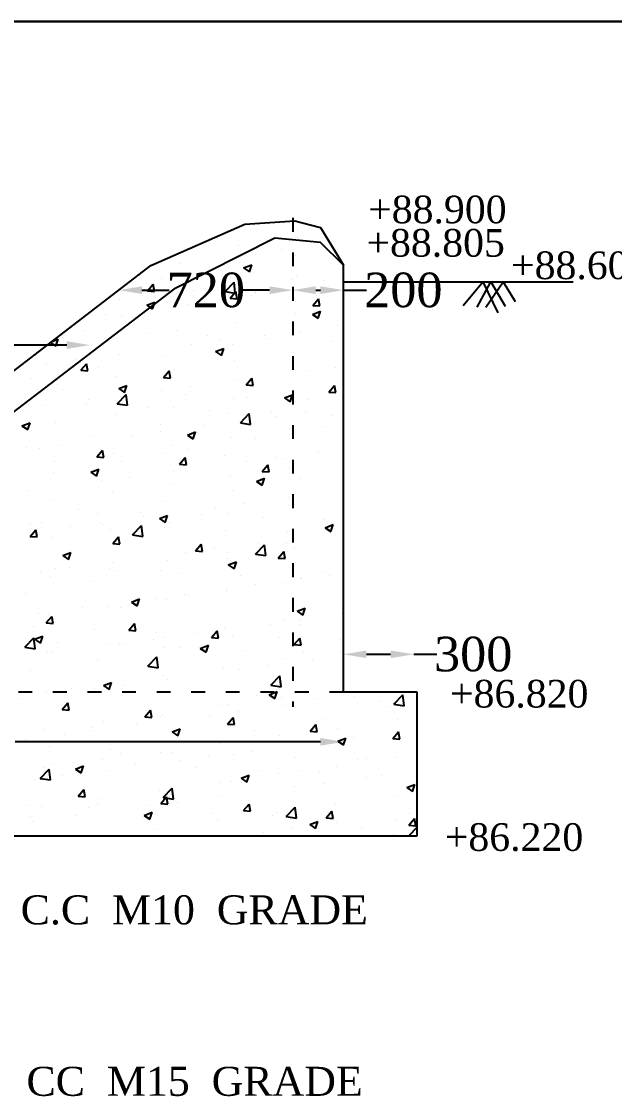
# Model space of a CAD drawing. Header units: millimetres. Extents: x -11858 to -3166, y -2910 to 2562.
# Drawn here: x -6934 to -6419, y 1629 to 2562 of the extents above; entities that cross this region are included whole.
import ezdxf

# ---------------------------------------------------------------- set-up
doc = ezdxf.new("R2010")
doc.units = ezdxf.units.MM
doc.header["$MEASUREMENT"] = 0
doc.linetypes.add('ACAD_ISO03W100', pattern=[30, 12, -18])
for name, color, linetype in [('DIM', 5, 'Continuous'), ('DOT LINE', 3, 'ACAD_ISO03W100'), ('DWG. LINE', 1, 'Continuous'), ('HATCH', 2, 'Continuous'), ('TEXT', 7, 'Continuous')]:
    doc.layers.add(name, color=color, linetype=linetype)
doc.layers.add('TITLE', color=7, linetype='Continuous', lineweight=30)
doc.styles.get("Standard").update_dxf_attribs({"font": 'TIMES.TTF', "height": 30})

msp = doc.modelspace()

# ---------------------------------------------------------------- linework, layer by layer
at = {"layer": 'DIM', "color": 5}
for p, q in [((-6829.27, 2328.7), (-6805.59, 2328.7)), ((-6718.5, 2328.7), (-6742.18, 2328.7)), ((-6678.5, 2328.7), (-6674.5, 2328.7)), ((-6654.5, 2328.7), (-6634.5, 2328.7)), ((-6634.5, 2012.5), (-6613.5, 2012.5)), ((-6593.5, 2012.5), (-6573.5, 2012.5)), ((-6674.5, 1936.5), (-6939.42, 1936.5))]:
    msp.add_line(p, q, dxfattribs=at)
at = {"layer": 'DIM'}
msp.add_lwpolyline([(-6894.5, 2281), (-7142.5, 2281)], dxfattribs=at)
at = {"layer": 'DIM', "color": 5}
for points in [[(-6829.27, 2332.03), (-6829.27, 2325.37), (-6849.27, 2328.7)], [(-6718.5, 2332.03), (-6718.5, 2325.37), (-6698.5, 2328.7)], [(-6678.5, 2332.03), (-6678.5, 2325.37), (-6698.5, 2328.7)], [(-6674.5, 2332.03), (-6674.5, 2325.37), (-6654.5, 2328.7)], [(-6634.5, 2015.83), (-6634.5, 2009.17), (-6654.5, 2012.5)], [(-6613.5, 2015.83), (-6613.5, 2009.17), (-6593.5, 2012.5)], [(-6674.5, 1939.83), (-6674.5, 1933.17), (-6654.5, 1936.5)]]:
    msp.add_solid(points, dxfattribs=at)
at = {"layer": 'DIM'}
msp.add_solid([(-6894.5, 2284.33), (-6874.5, 2281), (-6894.5, 2277.67)], dxfattribs=at)
at = {"layer": 'DOT LINE'}
for p, q in [((-6698.5, 2391.5), (-6698.5, 1967)), ((-6654.5, 1979.5), (-7304.58, 1979.5))]:
    msp.add_line(p, q, dxfattribs=at)
at = {"layer": 'DWG. LINE'}
for p, q in [((-6821.5, 2350), (-6740, 2386)), ((-6740, 2386), (-6696.5, 2389)), ((-6696.5, 2389), (-6674.5, 2383)), ((-6674.5, 2383), (-6654.5, 2350.5)), ((-6714, 2374), (-6801.5, 2329.5)), ((-6674.5, 2370), (-6714, 2374)), ((-6654.5, 2350.5), (-6674.5, 2370)), ((-7463, 1858), (-6821.5, 2350)), ((-6654.5, 1979.5), (-6654.5, 2350.5)), ((-6654.5, 2336), (-6455, 2336)), ((-6801.5, 2329.5), (-7455, 1829.5)), ((-6590.5, 1979.5), (-6654.5, 1979.5)), ((-6590.5, 1855), (-6590.5, 1979.5)), ((-7219.5, 1855), (-6590.5, 1855))]:
    msp.add_line(p, q, dxfattribs=at)
at = {"layer": 'HATCH'}
for p, q in [((-6693.94, 2374.65), (-6693.94, 2374.65)), ((-6745.28, 2367.61), (-6745.28, 2367.61)), ((-6708.24, 2363.62), (-6708.24, 2363.62)), ((-6670.37, 2368.61), (-6670.37, 2368.61)), ((-6797.22, 2360.11), (-6797.22, 2360.11)), ((-6733.28, 2360.33), (-6733.28, 2360.33)), ((-6696.05, 2358.63), (-6696.05, 2358.63)), ((-6796.43, 2352.01), (-6796.43, 2352.01)), ((-6754.37, 2348.61), (-6754.37, 2348.61)), ((-6741.03, 2347.96), (-6734.03, 2350.65)), ((-6741.03, 2347.96), (-6736.06, 2344.6)), ((-6736.05, 2344.6), (-6734.02, 2350.64)), ((-6824.4, 2328.04), (-6819.57, 2333.79)), ((-6818.41, 2327.52), (-6819.57, 2333.78)), ((-6812.69, 2338.6), (-6812.69, 2338.6)), ((-6805.47, 2342.1), (-6805.47, 2342.1)), ((-6757.17, 2327.51), (-6749.38, 2335.63)), ((-6752.09, 2339.84), (-6752.09, 2339.84)), ((-6748.27, 2326.13), (-6749.38, 2335.63)), ((-6746.5, 2334.32), (-6746.5, 2334.32)), ((-6698.71, 2337.59), (-6698.71, 2337.59)), ((-6695.15, 2341.36), (-6695.15, 2341.36)), ((-6672.09, 2336.67), (-6672.09, 2336.67)), ((-6550.5, 2315.38), (-6533.5, 2336)), ((-6538.5, 2313.88), (-6526.5, 2336)), ((-6538.5, 2313.88), (-6526.5, 2336)), ((-6533.5, 2336), (-6520.5, 2308.88)), ((-6531, 2313.88), (-6515.84, 2336)), ((-6526.5, 2336), (-6514, 2314.88)), ((-6526.5, 2336), (-6514, 2314.88)), ((-6515.84, 2336), (-6505.5, 2318.88)), ((-6837.77, 2330.92), (-6837.77, 2330.92)), ((-6824.4, 2328.04), (-6818.42, 2327.52)), ((-6798.43, 2326.82), (-6798.43, 2326.82)), ((-6784.39, 2328.67), (-6784.39, 2328.67)), ((-6757.17, 2327.51), (-6748.28, 2326.13)), ((-6752.67, 2321.77), (-6747.85, 2327.51)), ((-6746.69, 2321.24), (-6747.84, 2327.51)), ((-6731.01, 2326.41), (-6731.01, 2326.41)), ((-6730.41, 2326.66), (-6730.41, 2326.66)), ((-6696.68, 2329.17), (-6696.68, 2329.17)), ((-6848.94, 2320.42), (-6848.94, 2320.42)), ((-6825.05, 2315.71), (-6818.05, 2318.39)), ((-6825.05, 2315.71), (-6822.12, 2313.73)), ((-6820.07, 2312.35), (-6818.75, 2316.31)), ((-6818.75, 2316.31), (-6818.05, 2318.39)), ((-6788.73, 2316.65), (-6788.73, 2316.65)), ((-6759.58, 2320.88), (-6759.58, 2320.88)), ((-6752.67, 2321.77), (-6746.69, 2321.24)), ((-6734.55, 2324.18), (-6734.55, 2324.18)), ((-6680.94, 2315.49), (-6676.12, 2321.24)), ((-6680.94, 2315.49), (-6674.97, 2314.97)), ((-6677.62, 2324.16), (-6677.62, 2324.16)), ((-6674.96, 2314.97), (-6676.12, 2321.23)), ((-6860.61, 2307.58), (-6860.61, 2307.58)), ((-6847.05, 2306.64), (-6847.05, 2306.64)), ((-6822.74, 2312.57), (-6822.74, 2312.57)), ((-6822.12, 2313.73), (-6820.08, 2312.35)), ((-6696.37, 2308.07), (-6696.37, 2308.07)), ((-6681.34, 2307.7), (-6674.34, 2310.39)), ((-6681.34, 2307.7), (-6676.36, 2304.34)), ((-6676.36, 2304.34), (-6674.33, 2310.38)), ((-6747.71, 2301.03), (-6747.71, 2301.03)), ((-6659.83, 2298.04), (-6659.83, 2298.04)), ((-6878.75, 2293.52), (-6878.75, 2293.52)), ((-6850.16, 2287.13), (-6850.16, 2287.13)), ((-6825.37, 2291.27), (-6825.37, 2291.27)), ((-6799.65, 2293.53), (-6799.65, 2293.53)), ((-6771.99, 2289.01), (-6771.99, 2289.01)), ((-6722.98, 2289.73), (-6722.98, 2289.73)), ((-6692.22, 2291.66), (-6692.22, 2291.66)), ((-6908.64, 2283.16), (-6904.1, 2280.1)), ((-6907.46, 2284.07), (-6902.07, 2286.14)), ((-6904.1, 2280.09), (-6902.07, 2286.14)), ((-6901.5, 2280.09), (-6901.5, 2280.09)), ((-6785.89, 2281.44), (-6785.89, 2281.44)), ((-6765.36, 2275.44), (-6758.36, 2278.13)), ((-6760.86, 2284.74), (-6760.86, 2284.74)), ((-6760.38, 2272.09), (-6758.36, 2278.13)), ((-6750.54, 2281.65), (-6750.54, 2281.65)), ((-6718.6, 2286.76), (-6718.6, 2286.76)), ((-6665.22, 2284.5), (-6665.22, 2284.5)), ((-6849.04, 2273.13), (-6849.04, 2273.13)), ((-6808.86, 2271.64), (-6808.86, 2271.64)), ((-6765.36, 2275.44), (-6760.39, 2272.09)), ((-6697.58, 2274.78), (-6697.58, 2274.78)), ((-6911.95, 2264.85), (-6911.95, 2264.85)), ((-6886.92, 2268.14), (-6886.92, 2268.14)), ((-6882.25, 2259.1), (-6877.43, 2264.84)), ((-6882.25, 2259.1), (-6876.27, 2258.58)), ((-6876.26, 2258.57), (-6877.42, 2264.84)), ((-6867.18, 2261.63), (-6867.18, 2261.63)), ((-6800.87, 2260.24), (-6800.87, 2260.24)), ((-6748.93, 2267.74), (-6748.93, 2267.74)), ((-6661.1, 2261.89), (-6661.1, 2261.89)), ((-6925.49, 2251.62), (-6925.49, 2251.62)), ((-6851.38, 2253.84), (-6851.38, 2253.84)), ((-6810.52, 2252.82), (-6805.7, 2258.57)), ((-6810.52, 2252.82), (-6804.54, 2252.3)), ((-6804.54, 2252.3), (-6805.69, 2258.57)), ((-6749.29, 2250.28), (-6749.29, 2250.28)), ((-6738.79, 2246.55), (-6733.97, 2252.29)), ((-6732.81, 2246.02), (-6733.97, 2252.29)), ((-6686.13, 2258.6), (-6686.13, 2258.6)), ((-6902.72, 2246.8), (-6902.72, 2246.8)), ((-6898.22, 2242.42), (-6898.22, 2242.42)), ((-6849.38, 2243.19), (-6842.38, 2245.88)), ((-6849.38, 2243.19), (-6844.41, 2239.84)), ((-6844.41, 2239.83), (-6842.38, 2245.88)), ((-6812.2, 2242), (-6812.2, 2242)), ((-6787.16, 2245.3), (-6787.16, 2245.3)), ((-6738.79, 2246.55), (-6732.82, 2246.03)), ((-6698.8, 2241.49), (-6698.8, 2241.49)), ((-6667.07, 2240.27), (-6662.25, 2246.02)), ((-6661.09, 2239.75), (-6662.24, 2246.01)), ((-6930.52, 2231.25), (-6930.52, 2231.25)), ((-6875.35, 2233.69), (-6875.35, 2233.69)), ((-6850.64, 2230.1), (-6842.85, 2238.22)), ((-6844.84, 2240.17), (-6844.84, 2240.17)), ((-6841.74, 2228.72), (-6842.84, 2238.21)), ((-6791.46, 2237.91), (-6791.46, 2237.91)), ((-6750.14, 2234.45), (-6750.14, 2234.45)), ((-6738.08, 2235.66), (-6738.08, 2235.66)), ((-6705.67, 2235.18), (-6698.67, 2237.87)), ((-6705.67, 2235.18), (-6700.7, 2231.83)), ((-6700.69, 2231.82), (-6698.66, 2237.87)), ((-6696.35, 2232), (-6696.35, 2232)), ((-6684.69, 2233.4), (-6684.69, 2233.4)), ((-6667.07, 2240.27), (-6661.09, 2239.75)), ((-6913.23, 2228.7), (-6913.23, 2228.7)), ((-6877.14, 2228.99), (-6877.14, 2228.99)), ((-6850.64, 2230.1), (-6841.74, 2228.72)), ((-6823.76, 2226.74), (-6823.76, 2226.74)), ((-6802.08, 2226.95), (-6802.08, 2226.95)), ((-6770.37, 2224.48), (-6770.37, 2224.48)), ((-6754.67, 2221.99), (-6754.67, 2221.99)), ((-6716.99, 2222.23), (-6716.99, 2222.23)), ((-6687.41, 2222.45), (-6687.41, 2222.45)), ((-6933.41, 2210.94), (-6926.4, 2213.63)), ((-6928.43, 2207.58), (-6926.4, 2213.62)), ((-6903.94, 2213.51), (-6903.94, 2213.51)), ((-6852.59, 2220.55), (-6852.59, 2220.55)), ((-6743.91, 2213.55), (-6736.12, 2221.67)), ((-6743.91, 2213.55), (-6735.02, 2212.17)), ((-6735.01, 2212.17), (-6736.12, 2221.66)), ((-6712.44, 2219.16), (-6712.44, 2219.16)), ((-6663.61, 2219.97), (-6663.61, 2219.97)), ((-6933.41, 2210.94), (-6928.43, 2207.58)), ((-6813.47, 2205.86), (-6813.47, 2205.86)), ((-6812.99, 2211.97), (-6812.99, 2211.97)), ((-6789.69, 2202.93), (-6782.69, 2205.62)), ((-6784.71, 2199.57), (-6782.69, 2205.61)), ((-6775.6, 2210.84), (-6775.6, 2210.84)), ((-6700.02, 2208.2), (-6700.02, 2208.2)), ((-6672.39, 2210.04), (-6672.39, 2210.04)), ((-6901.66, 2194.25), (-6901.66, 2194.25)), ((-6871.3, 2201.96), (-6871.3, 2201.96)), ((-6838.5, 2202.56), (-6838.5, 2202.56)), ((-6789.69, 2202.93), (-6784.72, 2199.57)), ((-6751.36, 2201.16), (-6751.36, 2201.16)), ((-6730.71, 2200.03), (-6730.71, 2200.03)), ((-6929.62, 2191.95), (-6929.62, 2191.95)), ((-6918.12, 2191.59), (-6918.12, 2191.59)), ((-6868.37, 2183.88), (-6863.55, 2189.63)), ((-6864.74, 2189.34), (-6864.74, 2189.34)), ((-6862.39, 2183.35), (-6863.55, 2189.62)), ((-6853.81, 2187.26), (-6853.81, 2187.26)), ((-6811.35, 2187.08), (-6811.35, 2187.08)), ((-6803.3, 2193.66), (-6803.3, 2193.66)), ((-6789.02, 2190.02), (-6789.02, 2190.02)), ((-6757.97, 2184.83), (-6757.97, 2184.83)), ((-6675.84, 2188), (-6675.84, 2188)), ((-6905.15, 2180.22), (-6905.15, 2180.22)), ((-6868.37, 2183.88), (-6862.39, 2183.36)), ((-6847.34, 2180.01), (-6847.34, 2180.01)), ((-6796.64, 2177.6), (-6791.82, 2183.35)), ((-6796.64, 2177.6), (-6790.67, 2177.08)), ((-6790.66, 2177.08), (-6791.82, 2183.35)), ((-6738.75, 2179.72), (-6738.75, 2179.72)), ((-6724.92, 2171.33), (-6720.1, 2177.07)), ((-6718.94, 2170.8), (-6720.09, 2177.07)), ((-6713.71, 2183.01), (-6713.71, 2183.01)), ((-6704.59, 2182.57), (-6704.59, 2182.57)), ((-6905.66, 2170), (-6905.66, 2170)), ((-6873.72, 2170.68), (-6866.71, 2173.36)), ((-6873.72, 2170.68), (-6868.74, 2167.32)), ((-6868.74, 2167.32), (-6866.71, 2173.36)), ((-6839.78, 2166.42), (-6839.78, 2166.42)), ((-6801.9, 2171.4), (-6801.9, 2171.4)), ((-6752.58, 2167.87), (-6752.58, 2167.87)), ((-6724.92, 2171.33), (-6718.94, 2170.81)), ((-6701.23, 2174.91), (-6701.23, 2174.91)), ((-6864.81, 2163.12), (-6864.81, 2163.12)), ((-6804.51, 2160.38), (-6804.51, 2160.38)), ((-6730, 2162.67), (-6723, 2165.36)), ((-6730, 2162.67), (-6725.03, 2159.31)), ((-6725.02, 2159.31), (-6723, 2165.35)), ((-6692.51, 2165.03), (-6692.51, 2165.03)), ((-6927.97, 2154.81), (-6927.97, 2154.81)), ((-6855.02, 2153.97), (-6855.02, 2153.97)), ((-6750.83, 2155.02), (-6750.83, 2155.02)), ((-6702.15, 2148.56), (-6702.15, 2148.56)), ((-6906.37, 2146.93), (-6906.37, 2146.93)), ((-6884.21, 2138.24), (-6884.21, 2138.24)), ((-6809.15, 2145.01), (-6809.15, 2145.01)), ((-6765.06, 2140.28), (-6765.06, 2140.28)), ((-6740.02, 2143.57), (-6740.02, 2143.57)), ((-6702.45, 2141.62), (-6702.45, 2141.62)), ((-6867.47, 2135), (-6867.47, 2135)), ((-6830.83, 2135.98), (-6830.83, 2135.98)), ((-6828.21, 2131.96), (-6828.21, 2131.96)), ((-6814.02, 2130.41), (-6807.02, 2133.1)), ((-6814.02, 2130.41), (-6809.05, 2127.06)), ((-6809.05, 2127.06), (-6807.02, 2133.1)), ((-6777.45, 2133.73), (-6777.45, 2133.73)), ((-6753.79, 2134.58), (-6753.79, 2134.58)), ((-6724.06, 2131.47), (-6724.06, 2131.47)), ((-6670.68, 2129.22), (-6670.68, 2129.22)), ((-6926.22, 2114.94), (-6921.4, 2120.68)), ((-6925.79, 2124.99), (-6925.79, 2124.99)), ((-6920.24, 2114.41), (-6921.4, 2120.68)), ((-6916.51, 2127.06), (-6916.51, 2127.06)), ((-6891.12, 2123.68), (-6891.12, 2123.68)), ((-6866.08, 2126.97), (-6866.08, 2126.97)), ((-6863.12, 2124.81), (-6863.12, 2124.81)), ((-6856.24, 2120.68), (-6856.24, 2120.68)), ((-6837.38, 2116.14), (-6829.59, 2124.25)), ((-6828.48, 2114.75), (-6829.58, 2124.25)), ((-6809.74, 2122.55), (-6809.74, 2122.55)), ((-6805.73, 2127.09), (-6805.73, 2127.09)), ((-6756.36, 2120.3), (-6756.36, 2120.3)), ((-6670.31, 2122.41), (-6663.31, 2125.09)), ((-6670.31, 2122.41), (-6665.34, 2119.05)), ((-6665.33, 2119.05), (-6663.31, 2125.09)), ((-6926.22, 2114.94), (-6920.24, 2114.41)), ((-6907.58, 2113.64), (-6907.58, 2113.64)), ((-6854.5, 2108.66), (-6849.67, 2114.41)), ((-6848.51, 2108.13), (-6849.67, 2114.4)), ((-6837.38, 2116.14), (-6828.48, 2114.76)), ((-6702.98, 2118.04), (-6702.98, 2118.04)), ((-6665.3, 2117.43), (-6665.3, 2117.43)), ((-6898.05, 2098.16), (-6891.04, 2100.85)), ((-6893.07, 2094.8), (-6891.04, 2100.85)), ((-6854.5, 2108.66), (-6848.52, 2108.14)), ((-6791.36, 2100.83), (-6791.36, 2100.83)), ((-6782.77, 2102.39), (-6777.95, 2108.13)), ((-6782.77, 2102.39), (-6776.79, 2101.86)), ((-6776.79, 2101.86), (-6777.94, 2108.13)), ((-6766.33, 2104.13), (-6766.33, 2104.13)), ((-6755.01, 2101.29), (-6755.01, 2101.29)), ((-6730.65, 2099.58), (-6722.86, 2107.7)), ((-6728.46, 2109.12), (-6728.46, 2109.12)), ((-6721.76, 2098.2), (-6722.86, 2107.7)), ((-6711.04, 2096.11), (-6706.22, 2101.86)), ((-6705.06, 2095.58), (-6706.22, 2101.85)), ((-6703.66, 2108.34), (-6703.66, 2108.34)), ((-6696.64, 2105.37), (-6696.64, 2105.37)), ((-6898.05, 2098.16), (-6893.07, 2094.81)), ((-6854.52, 2092.52), (-6854.52, 2092.52)), ((-6806.95, 2093.8), (-6806.95, 2093.8)), ((-6754.96, 2095.36), (-6754.96, 2095.36)), ((-6754.33, 2090.15), (-6747.33, 2092.84)), ((-6749.36, 2086.79), (-6747.33, 2092.84)), ((-6730.65, 2099.58), (-6721.76, 2098.21)), ((-6711.04, 2096.11), (-6705.07, 2095.59)), ((-6917.42, 2084.24), (-6917.42, 2084.24)), ((-6904.1, 2087.41), (-6904.1, 2087.41)), ((-6892.39, 2087.53), (-6892.39, 2087.53)), ((-6857.46, 2087.39), (-6857.46, 2087.39)), ((-6850.72, 2085.15), (-6850.72, 2085.15)), ((-6813.28, 2085.35), (-6813.28, 2085.35)), ((-6797.34, 2082.9), (-6797.34, 2082.9)), ((-6754.33, 2090.15), (-6749.36, 2086.8)), ((-6672.68, 2083.41), (-6672.68, 2083.41)), ((-6908.8, 2080.35), (-6908.8, 2080.35)), ((-6871.6, 2075.34), (-6871.6, 2075.34)), ((-6743.96, 2080.64), (-6743.96, 2080.64)), ((-6731, 2073.4), (-6731, 2073.4)), ((-6704.88, 2075.05), (-6704.88, 2075.05)), ((-6691.61, 2077.99), (-6691.61, 2077.99)), ((-6690.58, 2078.39), (-6690.58, 2078.39)), ((-6666.57, 2081.29), (-6666.57, 2081.29)), ((-6929.92, 2065.32), (-6929.92, 2065.32)), ((-6792.64, 2064.69), (-6792.64, 2064.69)), ((-6789.32, 2063.39), (-6789.32, 2063.39)), ((-6756.22, 2068), (-6756.22, 2068)), ((-6754.76, 2069.67), (-6754.76, 2069.67)), ((-6858.67, 2054.11), (-6858.67, 2054.11)), ((-6838.36, 2057.9), (-6831.35, 2060.59)), ((-6838.36, 2057.9), (-6833.38, 2054.54)), ((-6833.38, 2054.54), (-6831.35, 2060.58)), ((-6817.67, 2061.39), (-6817.67, 2061.39)), ((-6808.16, 2060.51), (-6808.16, 2060.51)), ((-6918.7, 2048.09), (-6918.7, 2048.09)), ((-6912.35, 2039.72), (-6907.53, 2045.46)), ((-6910.02, 2047.06), (-6910.02, 2047.06)), ((-6906.37, 2039.19), (-6907.52, 2045.46)), ((-6880.82, 2053.08), (-6880.82, 2053.08)), ((-6847.64, 2053.38), (-6847.64, 2053.38)), ((-6694.64, 2049.89), (-6687.64, 2052.58)), ((-6694.64, 2049.89), (-6689.67, 2046.54)), ((-6689.66, 2046.53), (-6687.64, 2052.57)), ((-6655.58, 2048.16), (-6655.58, 2048.16)), ((-6655.01, 2046.83), (-6655.01, 2046.83)), ((-6923.58, 2036.31), (-6923.58, 2036.31)), ((-6912.35, 2039.72), (-6906.37, 2039.19)), ((-6905.96, 2043.37), (-6905.96, 2043.37)), ((-6840.62, 2033.44), (-6835.8, 2039.19)), ((-6834.64, 2032.91), (-6835.8, 2039.18)), ((-6717.91, 2038.55), (-6717.91, 2038.55)), ((-6706.1, 2041.76), (-6706.1, 2041.76)), ((-6692.88, 2041.84), (-6692.88, 2041.84)), ((-6692.81, 2038.4), (-6692.81, 2038.4)), ((-6930.84, 2018.72), (-6923.05, 2026.84)), ((-6921.95, 2017.34), (-6923.05, 2026.84)), ((-6922.38, 2025.65), (-6915.38, 2028.33)), ((-6917.4, 2022.29), (-6915.37, 2028.33)), ((-6870.2, 2034.05), (-6870.2, 2034.05)), ((-6840.62, 2033.44), (-6834.64, 2032.92)), ((-6816.81, 2031.8), (-6816.81, 2031.8)), ((-6809.38, 2027.22), (-6809.38, 2027.22)), ((-6781.07, 2030.23), (-6781.07, 2030.23)), ((-6768.89, 2027.17), (-6764.07, 2032.91)), ((-6768.89, 2027.17), (-6762.92, 2026.64)), ((-6762.91, 2026.64), (-6764.07, 2032.91)), ((-6763.43, 2029.54), (-6763.43, 2029.54)), ((-6757.44, 2034.72), (-6757.44, 2034.72)), ((-6751.13, 2028.39), (-6751.13, 2028.39)), ((-6710.05, 2027.29), (-6710.05, 2027.29)), ((-6697.17, 2020.89), (-6692.35, 2026.64)), ((-6691.19, 2020.36), (-6692.34, 2026.63)), ((-6930.84, 2018.72), (-6921.95, 2017.35)), ((-6922.38, 2025.65), (-6917.4, 2022.29)), ((-6902.49, 2022.88), (-6902.49, 2022.88)), ((-6859.89, 2020.82), (-6859.89, 2020.82)), ((-6849.11, 2020.62), (-6849.11, 2020.62)), ((-6843.98, 2021.95), (-6843.98, 2021.95)), ((-6818.94, 2025.25), (-6818.94, 2025.25)), ((-6809.45, 2018.38), (-6809.45, 2018.38)), ((-6795.73, 2018.36), (-6795.73, 2018.36)), ((-6778.67, 2017.64), (-6771.66, 2020.33)), ((-6778.67, 2017.64), (-6773.69, 2014.28)), ((-6773.69, 2014.28), (-6771.66, 2020.32)), ((-6697.17, 2020.89), (-6691.19, 2020.37)), ((-6656.67, 2025.03), (-6656.67, 2025.03)), ((-6911.23, 2013.77), (-6911.23, 2013.77)), ((-6907.13, 2013.64), (-6907.13, 2013.64)), ((-6867.77, 2008.37), (-6867.77, 2008.37)), ((-6824.12, 2002.17), (-6816.33, 2010.29)), ((-6815.22, 2000.79), (-6816.33, 2010.29)), ((-6742.35, 2016.11), (-6742.35, 2016.11)), ((-6707.31, 2008.47), (-6707.31, 2008.47)), ((-6688.96, 2013.85), (-6688.96, 2013.85)), ((-6681.31, 2007.39), (-6681.31, 2007.39)), ((-6656.8, 2014.87), (-6656.8, 2014.87)), ((-6926.08, 1998.36), (-6926.08, 1998.36)), ((-6824.12, 2002.17), (-6815.23, 2000.79)), ((-6758.66, 2001.43), (-6758.66, 2001.43)), ((-6744.22, 1999.11), (-6744.22, 1999.11)), ((-6719.19, 2002.4), (-6719.19, 2002.4)), ((-6810.59, 1993.93), (-6810.59, 1993.93)), ((-6807.38, 1990.79), (-6807.38, 1990.79)), ((-6717.4, 1985.62), (-6709.61, 1993.74)), ((-6708.5, 1984.24), (-6709.6, 1993.73)), ((-6912.45, 1980.49), (-6912.45, 1980.49)), ((-6890.09, 1983.22), (-6890.09, 1983.22)), ((-6870.28, 1982.51), (-6870.28, 1982.51)), ((-6862.69, 1985.38), (-6855.69, 1988.07)), ((-6862.69, 1985.38), (-6857.71, 1982.03)), ((-6861.1, 1987.53), (-6861.1, 1987.53)), ((-6857.71, 1982.03), (-6855.68, 1988.07)), ((-6845.25, 1985.81), (-6845.25, 1985.81)), ((-6836.71, 1980.97), (-6836.71, 1980.97)), ((-6718.97, 1977.38), (-6711.97, 1980.06)), ((-6717.4, 1985.62), (-6708.5, 1984.24)), ((-6714, 1974.02), (-6711.97, 1980.06)), ((-6658.02, 1981.58), (-6658.02, 1981.58)), ((-6933.44, 1974.2), (-6933.44, 1974.2)), ((-6898.47, 1964.5), (-6893.65, 1970.24)), ((-6892.49, 1963.97), (-6893.65, 1970.24)), ((-6783.33, 1978.71), (-6783.33, 1978.71)), ((-6729.94, 1976.46), (-6729.94, 1976.46)), ((-6718.97, 1977.38), (-6714, 1974.02)), ((-6708.53, 1975.18), (-6708.53, 1975.18)), ((-6696.94, 1978.74), (-6696.94, 1978.74)), ((-6676.56, 1974.2), (-6676.56, 1974.2)), ((-6644.47, 1976.26), (-6644.47, 1976.26)), ((-6623.18, 1971.94), (-6623.18, 1971.94)), ((-6610.67, 1969.07), (-6602.88, 1977.19)), ((-6601.77, 1967.69), (-6602.88, 1977.18)), ((-6898.47, 1964.5), (-6892.49, 1963.97)), ((-6826.75, 1958.22), (-6821.92, 1963.97)), ((-6820.76, 1957.7), (-6821.92, 1963.96)), ((-6811.81, 1960.64), (-6811.81, 1960.64)), ((-6759.87, 1968.14), (-6759.87, 1968.14)), ((-6755.26, 1968.73), (-6755.26, 1968.73)), ((-6745.49, 1962.96), (-6745.49, 1962.96)), ((-6707.62, 1967.95), (-6707.62, 1967.95)), ((-6614.66, 1966.79), (-6614.66, 1966.79)), ((-6610.67, 1969.07), (-6601.78, 1967.69)), ((-6862.32, 1954.24), (-6862.32, 1954.24)), ((-6833.68, 1951.35), (-6833.68, 1951.35)), ((-6826.75, 1958.22), (-6820.77, 1957.7)), ((-6813.58, 1958.72), (-6813.58, 1958.72)), ((-6770.53, 1959.67), (-6770.53, 1959.67)), ((-6755.02, 1951.95), (-6750.2, 1957.69)), ((-6755.02, 1951.95), (-6749.04, 1951.42)), ((-6749.04, 1951.42), (-6750.19, 1957.69)), ((-6683.29, 1945.67), (-6678.47, 1951.42)), ((-6677.31, 1945.14), (-6678.47, 1951.41)), ((-6672.98, 1956.78), (-6672.98, 1956.78)), ((-6607.29, 1955.79), (-6607.29, 1955.79)), ((-6913.66, 1947.2), (-6913.66, 1947.2)), ((-6896.59, 1943.07), (-6896.59, 1943.07)), ((-6871.89, 1948.71), (-6871.89, 1948.71)), ((-6871.56, 1946.37), (-6871.56, 1946.37)), ((-6803, 1945.12), (-6795.99, 1947.81)), ((-6803, 1945.12), (-6798.02, 1941.77)), ((-6798.02, 1941.76), (-6795.99, 1947.81)), ((-6731.3, 1946.77), (-6731.3, 1946.77)), ((-6709.74, 1941.89), (-6709.74, 1941.89)), ((-6683.29, 1945.67), (-6677.32, 1945.15)), ((-6659.23, 1948.29), (-6659.23, 1948.29)), ((-6611.57, 1939.4), (-6606.75, 1945.14)), ((-6607.87, 1945.1), (-6607.87, 1945.1)), ((-6605.59, 1938.87), (-6606.74, 1945.14)), ((-6930.21, 1938.7), (-6930.21, 1938.7)), ((-6789.61, 1936.76), (-6789.61, 1936.76)), ((-6761.09, 1934.85), (-6761.09, 1934.85)), ((-6670.77, 1936.82), (-6670.77, 1936.82)), ((-6659.28, 1937.11), (-6652.28, 1939.8)), ((-6659.28, 1937.11), (-6654.31, 1933.76)), ((-6654.31, 1933.75), (-6652.28, 1939.8)), ((-6645.74, 1940.12), (-6645.74, 1940.12)), ((-6611.57, 1939.4), (-6605.59, 1938.87)), ((-6909.56, 1932.12), (-6909.56, 1932.12)), ((-6856.18, 1929.87), (-6856.18, 1929.87)), ((-6847.93, 1926.75), (-6847.93, 1926.75)), ((-6813.03, 1927.35), (-6813.03, 1927.35)), ((-6802.8, 1927.61), (-6802.8, 1927.61)), ((-6771.8, 1923.52), (-6771.8, 1923.52)), ((-6749.42, 1925.36), (-6749.42, 1925.36)), ((-6733.93, 1928.51), (-6733.93, 1928.51)), ((-6696.04, 1923.1), (-6696.04, 1923.1)), ((-6914.88, 1913.91), (-6914.88, 1913.91)), ((-6906.25, 1916.74), (-6906.25, 1916.74)), ((-6888.48, 1918.69), (-6888.48, 1918.69)), ((-6887.02, 1912.87), (-6880.02, 1915.56)), ((-6882.04, 1909.51), (-6880.01, 1915.55)), ((-6863.54, 1920.95), (-6863.54, 1920.95)), ((-6835.1, 1916.43), (-6835.1, 1916.43)), ((-6796.83, 1920.22), (-6796.83, 1920.22)), ((-6781.72, 1914.18), (-6781.72, 1914.18)), ((-6660.45, 1915), (-6660.45, 1915)), ((-6642.65, 1920.84), (-6642.65, 1920.84)), ((-6634.79, 1921.79), (-6634.79, 1921.79)), ((-6608.51, 1922.5), (-6608.51, 1922.5)), ((-6917.59, 1904.76), (-6909.8, 1912.88)), ((-6917.59, 1904.76), (-6908.69, 1903.38)), ((-6908.69, 1903.38), (-6909.79, 1912.87)), ((-6897.86, 1906.92), (-6897.86, 1906.92)), ((-6887.02, 1912.87), (-6882.04, 1909.51)), ((-6859.99, 1911.91), (-6859.99, 1911.91)), ((-6743.31, 1904.86), (-6736.3, 1907.55)), ((-6743.31, 1904.86), (-6738.33, 1901.51)), ((-6738.33, 1901.5), (-6736.3, 1907.54)), ((-6728.33, 1911.92), (-6728.33, 1911.92)), ((-6710.96, 1908.6), (-6710.96, 1908.6)), ((-6693.1, 1911.77), (-6693.1, 1911.77)), ((-6674.95, 1909.67), (-6674.95, 1909.67)), ((-6634.17, 1905.66), (-6634.17, 1905.66)), ((-6621.57, 1907.41), (-6621.57, 1907.41)), ((-6922.9, 1903.63), (-6922.9, 1903.63)), ((-6884.6, 1889.28), (-6879.78, 1895.02)), ((-6878.62, 1888.75), (-6879.77, 1895.02)), ((-6810.86, 1888.21), (-6803.07, 1896.33)), ((-6801.96, 1886.83), (-6803.07, 1896.32)), ((-6762.3, 1901.56), (-6762.3, 1901.56)), ((-6751.42, 1901.76), (-6751.42, 1901.76)), ((-6697.08, 1897.38), (-6697.08, 1897.38)), ((-6672.05, 1900.68), (-6672.05, 1900.68)), ((-6599.59, 1896.85), (-6592.59, 1899.54)), ((-6599.59, 1896.85), (-6594.62, 1893.5)), ((-6594.61, 1893.49), (-6592.59, 1899.54)), ((-6884.6, 1889.28), (-6878.62, 1888.76)), ((-6864.75, 1887.66), (-6864.75, 1887.66)), ((-6814.24, 1894.06), (-6814.24, 1894.06)), ((-6812.87, 1883), (-6808.05, 1888.75)), ((-6810.86, 1888.21), (-6801.97, 1886.83)), ((-6809.74, 1891.75), (-6809.74, 1891.75)), ((-6806.89, 1882.48), (-6808.05, 1888.74)), ((-6760.23, 1889.07), (-6760.23, 1889.07)), ((-6609.73, 1889.21), (-6609.73, 1889.21)), ((-6929.46, 1881.29), (-6929.46, 1881.29)), ((-6916.1, 1880.62), (-6916.1, 1880.62)), ((-6876.08, 1879.04), (-6876.08, 1879.04)), ((-6868.06, 1881.74), (-6868.06, 1881.74)), ((-6823.14, 1880.78), (-6823.14, 1880.78)), ((-6822.7, 1876.78), (-6822.7, 1876.78)), ((-6812.87, 1883), (-6806.89, 1882.48)), ((-6798.11, 1884.08), (-6798.11, 1884.08)), ((-6741.14, 1876.73), (-6736.32, 1882.47)), ((-6741.14, 1876.73), (-6735.17, 1876.2)), ((-6735.16, 1876.2), (-6736.32, 1882.47)), ((-6704.14, 1871.66), (-6696.35, 1879.77)), ((-6695.24, 1870.27), (-6696.34, 1879.77)), ((-6661.66, 1881.71), (-6661.66, 1881.71)), ((-6926.38, 1871.73), (-6926.38, 1871.73)), ((-6924.17, 1867.48), (-6924.17, 1867.48)), ((-6886.3, 1872.47), (-6886.3, 1872.47)), ((-6827.33, 1872.61), (-6820.33, 1875.3)), ((-6827.33, 1872.61), (-6822.35, 1869.25)), ((-6822.35, 1869.25), (-6820.32, 1875.29)), ((-6769.31, 1874.52), (-6769.31, 1874.52)), ((-6763.52, 1868.27), (-6763.52, 1868.27)), ((-6715.93, 1872.27), (-6715.93, 1872.27)), ((-6712.18, 1875.31), (-6712.18, 1875.31)), ((-6704.14, 1871.66), (-6695.24, 1870.28)), ((-6683.62, 1864.6), (-6676.61, 1867.29)), ((-6678.64, 1861.24), (-6676.61, 1867.28)), ((-6669.42, 1870.45), (-6664.6, 1876.2)), ((-6669.42, 1870.45), (-6663.44, 1869.93)), ((-6663.44, 1869.93), (-6664.59, 1876.19)), ((-6662.55, 1870.01), (-6662.55, 1870.01)), ((-6609.17, 1867.76), (-6609.17, 1867.76)), ((-6597.69, 1864.18), (-6592.87, 1869.92)), ((-6597.32, 1874.54), (-6597.32, 1874.54)), ((-6591.71, 1863.65), (-6592.87, 1869.92)), ((-6815.46, 1860.77), (-6815.46, 1860.77)), ((-6723.39, 1857.94), (-6723.39, 1857.94)), ((-6698.35, 1861.23), (-6698.35, 1861.23)), ((-6683.62, 1864.6), (-6678.64, 1861.24)), ((-6660.48, 1866.22), (-6660.48, 1866.22)), ((-6638.91, 1862.12), (-6638.91, 1862.12)), ((-6597.69, 1864.18), (-6591.72, 1863.65)), ((-6597.41, 1855.11), (-6590.5, 1862.31)), ((-6610.94, 1855.92), (-6610.94, 1855.92)), ((-6597.41, 1855.11), (-6596.73, 1855))]:
    msp.add_line(p, q, dxfattribs=at)
at = {"layer": 'TITLE'}
msp.add_line((-3177, 2562), (-11858.5, 2562), dxfattribs=at)

# ---------------------------------------------------------------- texts
at = {"layer": 'DIM', "color": 4, "char_height": 30, "attachment_point": 5}
for s, insert in [('\\A1;720', (-6773.89, 2328.7)), ('\\A1;200', (-6602.45, 2328.7)), ('\\A1;300', (-6541.87, 2012.5))]:
    msp.add_mtext(s, dxfattribs=dict(at, insert=insert))
at = {"layer": 'TEXT'}
for s, height, p in [('+88.900', 24, (-6633, 2386.79)), ('+88.805', 24, (-6634.5, 2357.79)), ('+88.600', 24, (-6509, 2338.29)), ('+86.820', 24, (-6562, 1966.29)), ('+86.220', 24, (-6566.5, 1841.79)), ('C.C  M10  GRADE', 25.1923, (-6934.5, 1778)), ('150  MM  THICK  WEARING  COAT  IN  CC  M15  GRADE', 25.1923, (-7608, 1629.1))]:
    msp.add_text(s, height=height, dxfattribs=at).set_placement(p)

doc.saveas('drawing.dxf')
